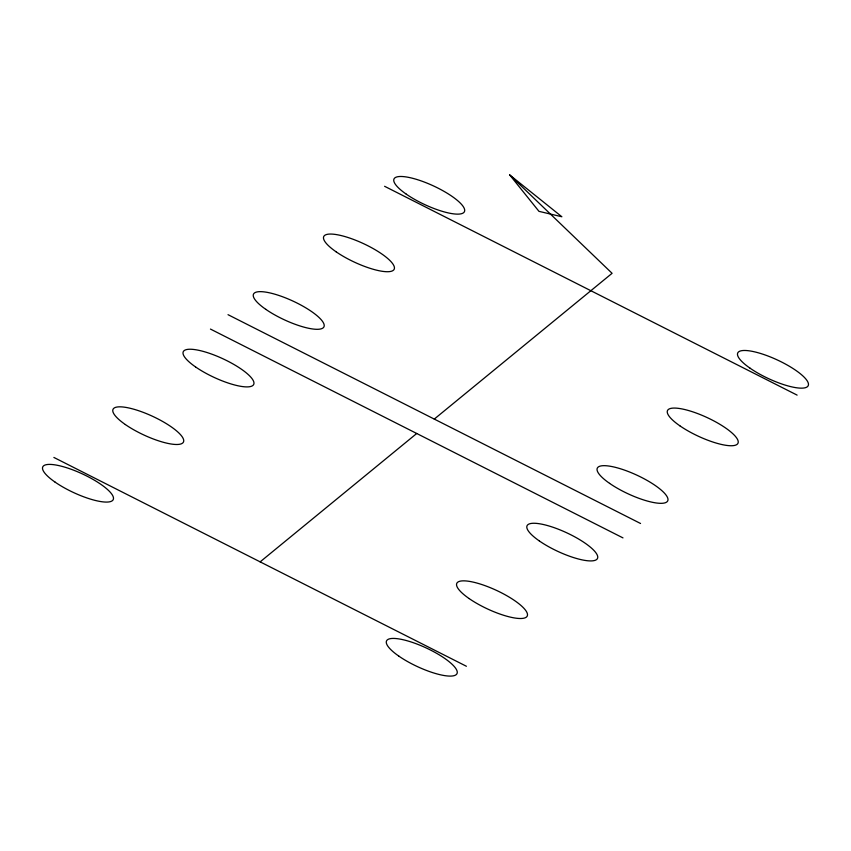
<?xml version="1.0" encoding="UTF-8"?>
<svg xmlns="http://www.w3.org/2000/svg" width="851" height="851" viewBox="0 0 851 851"><rect width="100%" height="100%" fill="white"/><g stroke="black" fill="none" stroke-linecap="round" stroke-linejoin="round"><path stroke-width="1.28" d="M260.14 561.862L416.724 433.489M434.276 419.086L612.082 273.309L509.685 174.912L538.97 211.346L561.862 216.76L509.685 174.912M384.599 186.295L797.121 395.119M228.015 314.679L640.548 523.493M210.452 329.071L622.985 537.896M53.879 457.444L466.401 666.269M398.864 656.142A38.827 10.308 24.9 0 0 456.7 674.109A38.827 10.308 24.9 0 0 409.788 641.548A38.827 10.308 24.9 0 0 398.864 656.142M55.092 482.123A38.827 10.308 24.9 0 0 112.928 500.09A38.827 10.308 24.9 0 0 66.016 467.529A38.827 10.308 24.9 0 0 55.092 482.123M469.103 598.551A38.827 10.308 24.9 0 0 526.939 616.518A38.827 10.308 24.9 0 0 480.028 583.967A38.827 10.308 24.9 0 0 469.103 598.551M125.331 424.532A38.827 10.308 24.9 0 0 183.167 442.509A38.827 10.308 24.9 0 0 136.256 409.948A38.827 10.308 24.9 0 0 125.331 424.532M539.353 540.959A38.827 10.308 24.9 0 0 597.189 558.937A38.827 10.308 24.9 0 0 550.267 526.375A38.827 10.308 24.9 0 0 539.353 540.959M195.57 366.941A38.827 10.308 24.9 0 0 253.407 384.918A38.827 10.308 24.9 0 0 206.495 352.357A38.827 10.308 24.9 0 0 195.57 366.941M609.593 483.368A38.827 10.308 24.9 0 0 667.429 501.345A38.827 10.308 24.9 0 0 620.507 468.784A38.827 10.308 24.9 0 0 609.593 483.368M265.81 309.349A38.827 10.308 24.9 0 0 323.646 327.327A38.827 10.308 24.9 0 0 276.735 294.765A38.827 10.308 24.9 0 0 265.81 309.349M679.832 425.787A38.827 10.308 24.9 0 0 737.668 443.754A38.827 10.308 24.9 0 0 690.757 411.193A38.827 10.308 24.9 0 0 679.832 425.787M336.06 251.768A38.827 10.308 24.9 0 0 393.885 269.735A38.827 10.308 24.9 0 0 346.974 237.174A38.827 10.308 24.9 0 0 336.06 251.768M750.071 368.196A38.827 10.308 24.9 0 0 807.907 386.163A38.827 10.308 24.9 0 0 760.996 353.601A38.827 10.308 24.9 0 0 750.071 368.196M406.299 194.177A38.827 10.308 24.9 0 0 464.135 212.144A38.827 10.308 24.9 0 0 417.213 179.593A38.827 10.308 24.9 0 0 406.299 194.177"/></g></svg>
